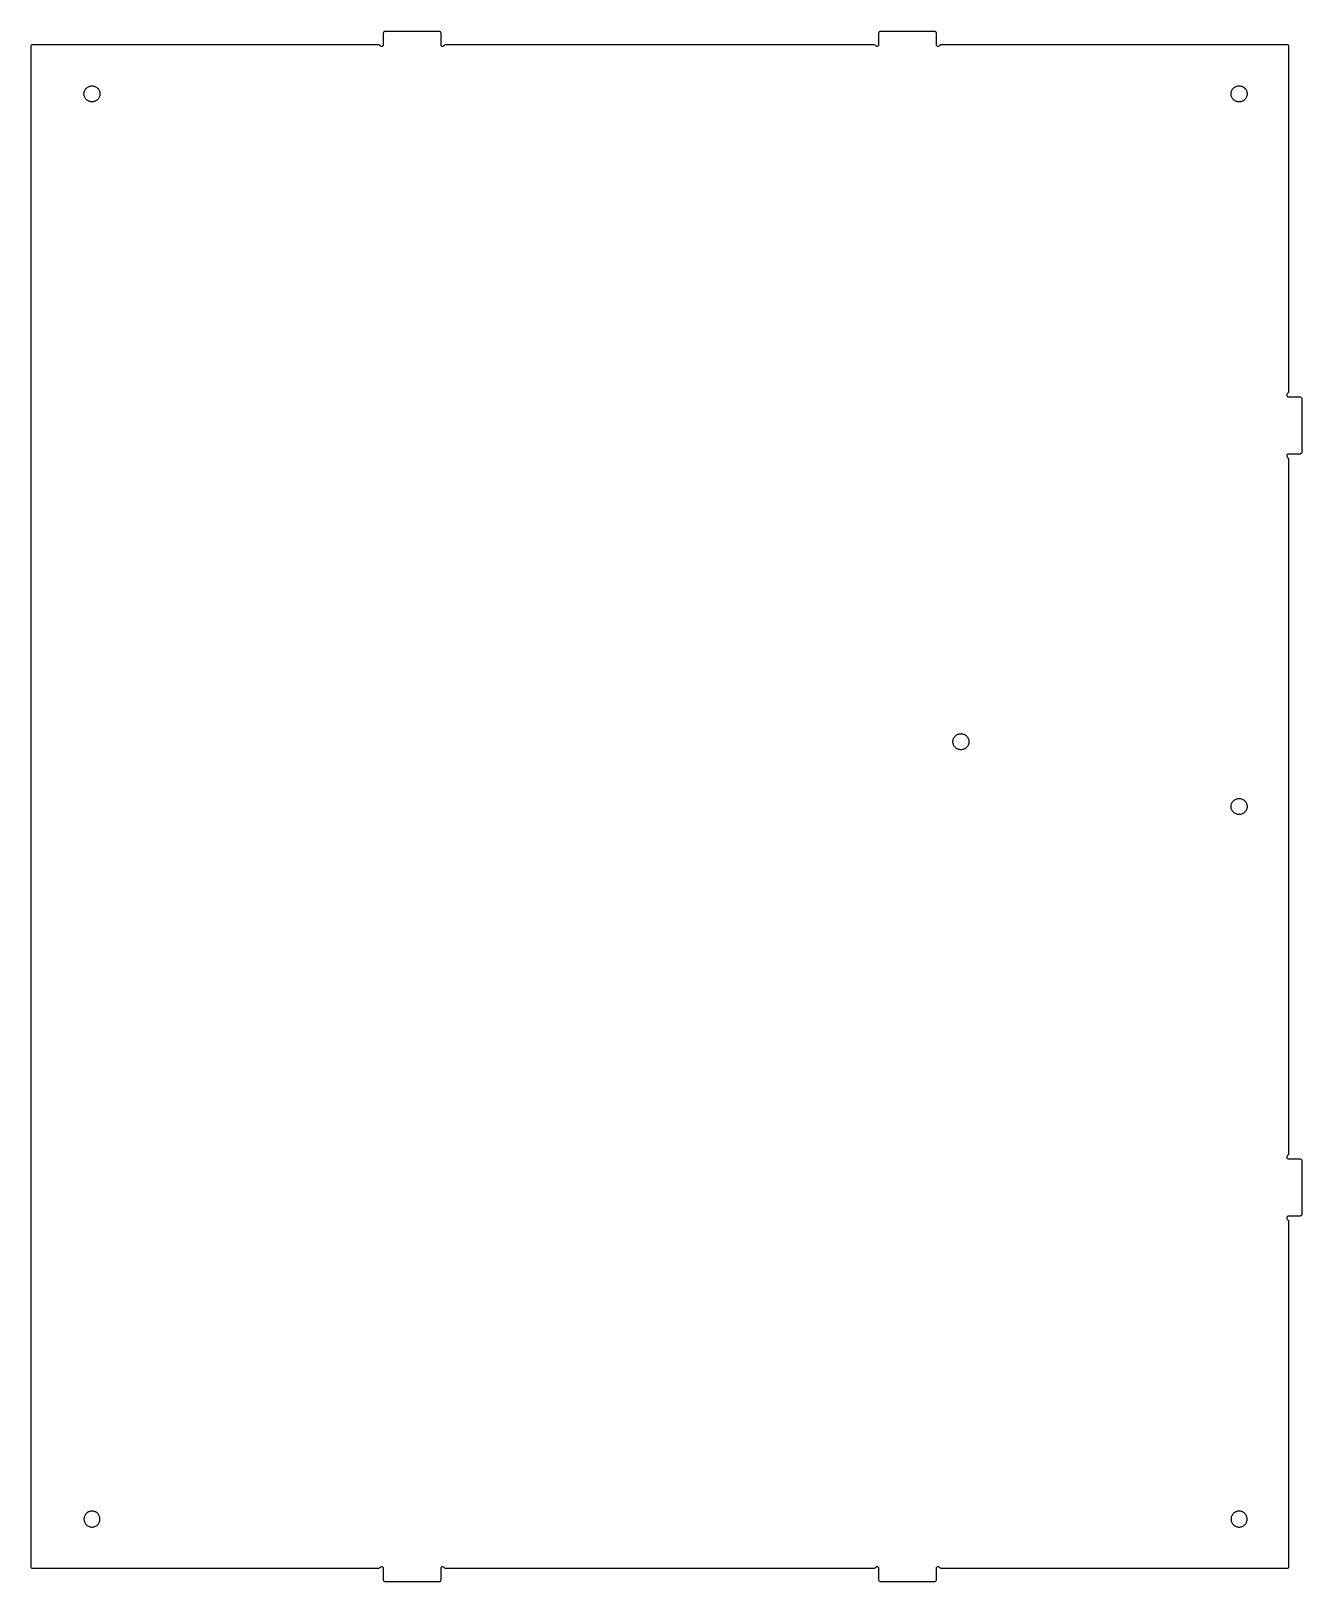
# Model space of a CAD drawing. Header units: millimetres. Extents: x 0 to 333, y -203 to 204.
import ezdxf

# ---------------------------------------------------------------- set-up
doc = ezdxf.new("R2010")
doc.units = ezdxf.units.MM
doc.layers.get('0').update_dxf_attribs({"linetype": 'CONTINUOUS'})

msp = doc.modelspace()

# ---------------------------------------------------------------- linework, layer by layer
for points in [[(238.4, -199.7), (238.27, -199.58), (238.11, -199.51), (237.93, -199.51), (237.76, -199.56), (237.62, -199.67), (237.53, -199.83), (237.5, -200), (237.5, -203), (237.46, -203.19), (237.35, -203.35), (237.19, -203.46), (237, -203.5), (223, -203.5), (222.81, -203.46), (222.65, -203.35), (222.54, -203.19), (222.5, -203), (222.5, -200), (222.47, -199.83), (222.38, -199.67), (222.24, -199.56), (222.07, -199.51), (221.89, -199.51), (221.73, -199.58), (221.6, -199.7), (221.48, -199.83), (221.34, -199.92), (221.17, -199.98), (221, -200), (109, -200), (108.83, -199.98), (108.66, -199.92), (108.52, -199.83), (108.4, -199.7), (108.27, -199.58), (108.11, -199.51), (107.93, -199.51), (107.76, -199.56), (107.62, -199.67), (107.53, -199.83), (107.5, -200), (107.5, -203), (107.46, -203.19), (107.35, -203.35), (107.19, -203.46), (107, -203.5), (93, -203.5), (92.81, -203.46), (92.65, -203.35), (92.54, -203.19), (92.5, -203), (92.5, -200), (92.47, -199.83), (92.38, -199.67), (92.24, -199.56), (92.07, -199.51), (91.89, -199.51), (91.73, -199.58), (91.6, -199.7), (91.48, -199.83), (91.34, -199.92), (91.17, -199.98), (91, -200), (0.5, -200), (0.31, -199.96), (0.15, -199.85), (0.04, -199.69), (0, -199.5), (0, 199.5), (0.04, 199.69), (0.15, 199.85), (0.31, 199.96), (0.5, 200), (91, 200), (91.17, 199.98), (91.34, 199.92), (91.48, 199.83), (91.6, 199.7), (91.73, 199.58), (91.89, 199.51), (92.07, 199.51), (92.24, 199.56), (92.38, 199.67), (92.47, 199.83), (92.5, 200), (92.5, 203), (92.54, 203.19), (92.65, 203.35), (92.81, 203.46), (93, 203.5), (107, 203.5), (107.19, 203.46), (107.35, 203.35), (107.46, 203.19), (107.5, 203), (107.5, 200), (107.53, 199.83), (107.62, 199.67), (107.76, 199.56), (107.93, 199.51), (108.11, 199.51), (108.27, 199.58), (108.4, 199.7), (108.52, 199.83), (108.66, 199.92), (108.83, 199.98), (109, 200), (221, 200), (221.17, 199.98), (221.34, 199.92), (221.48, 199.83), (221.6, 199.7), (221.73, 199.58), (221.89, 199.51), (222.07, 199.51), (222.24, 199.56), (222.38, 199.67), (222.47, 199.83), (222.5, 200), (222.5, 203), (222.54, 203.19), (222.65, 203.35), (222.81, 203.46), (223, 203.5), (237, 203.5), (237.19, 203.46), (237.35, 203.35), (237.46, 203.19), (237.5, 203), (237.5, 200), (237.53, 199.83), (237.62, 199.67), (237.76, 199.56), (237.93, 199.51), (238.11, 199.51), (238.27, 199.58), (238.4, 199.7), (238.52, 199.83), (238.66, 199.92), (238.83, 199.98), (239, 200), (329.5, 200), (329.69, 199.96), (329.85, 199.85), (329.96, 199.69), (330, 199.5), (330, 109), (329.98, 108.83), (329.92, 108.66), (329.83, 108.52), (329.7, 108.4), (329.58, 108.27), (329.51, 108.11), (329.51, 107.93), (329.56, 107.76), (329.67, 107.62), (329.83, 107.53), (330, 107.5), (333, 107.5), (333.19, 107.46), (333.35, 107.35), (333.46, 107.19), (333.5, 107), (333.5, 93), (333.46, 92.81), (333.35, 92.65), (333.19, 92.54), (333, 92.5), (330, 92.5), (329.83, 92.47), (329.67, 92.38), (329.56, 92.24), (329.51, 92.07), (329.51, 91.89), (329.58, 91.73), (329.7, 91.6), (329.83, 91.48), (329.92, 91.34), (329.98, 91.17), (330, 91), (330, -91), (329.98, -91.17), (329.92, -91.34), (329.83, -91.48), (329.7, -91.6), (329.58, -91.73), (329.51, -91.89), (329.51, -92.07), (329.56, -92.24), (329.67, -92.38), (329.83, -92.47), (330, -92.5), (333, -92.5), (333.19, -92.54), (333.35, -92.65), (333.46, -92.81), (333.5, -93), (333.5, -107), (333.46, -107.19), (333.35, -107.35), (333.19, -107.46), (333, -107.5), (330, -107.5), (329.83, -107.53), (329.67, -107.62), (329.56, -107.76), (329.51, -107.93), (329.51, -108.11), (329.58, -108.27), (329.7, -108.4), (329.83, -108.52), (329.92, -108.66), (329.98, -108.83), (330, -109), (330, -199.5), (329.96, -199.69), (329.85, -199.85), (329.69, -199.96), (329.5, -200), (239, -200), (238.83, -199.98), (238.66, -199.92), (238.52, -199.83)], [(14.41, 188.38), (14.55, 188.52), (14.7, 188.65), (14.86, 188.77), (15.04, 188.87), (15.22, 188.95), (15.41, 189.01), (15.6, 189.06), (15.8, 189.09), (16, 189.1), (16.2, 189.09), (16.4, 189.06), (16.59, 189.01), (16.78, 188.95), (16.96, 188.87), (17.14, 188.77), (17.3, 188.65), (17.45, 188.52), (17.59, 188.38), (17.71, 188.22), (17.82, 188.05), (17.91, 187.87), (17.98, 187.69), (18.04, 187.5), (18.08, 187.3), (18.1, 187.1), (18.1, 186.9), (18.08, 186.7), (18.04, 186.5), (17.98, 186.31), (17.91, 186.13), (17.82, 185.95), (17.71, 185.78), (17.59, 185.62), (17.45, 185.48), (17.3, 185.35), (17.14, 185.23), (16.96, 185.13), (16.78, 185.05), (16.59, 184.99), (16.4, 184.94), (16.2, 184.91), (16, 184.9), (15.8, 184.91), (15.6, 184.94), (15.41, 184.99), (15.22, 185.05), (15.04, 185.13), (14.86, 185.23), (14.7, 185.35), (14.55, 185.48), (14.41, 185.62), (14.29, 185.78), (14.18, 185.95), (14.09, 186.13), (14.02, 186.31), (13.96, 186.5), (13.92, 186.7), (13.9, 186.9), (13.9, 187.1), (13.92, 187.3), (13.96, 187.5), (14.02, 187.69), (14.09, 187.87), (14.18, 188.05), (14.29, 188.22)], [(317.2, 184.91), (317, 184.9), (316.8, 184.91), (316.6, 184.94), (316.41, 184.99), (316.22, 185.05), (316.04, 185.13), (315.86, 185.23), (315.7, 185.35), (315.55, 185.48), (315.41, 185.62), (315.29, 185.78), (315.18, 185.95), (315.09, 186.13), (315.02, 186.31), (314.96, 186.5), (314.92, 186.7), (314.9, 186.9), (314.9, 187.1), (314.92, 187.3), (314.96, 187.5), (315.02, 187.69), (315.09, 187.87), (315.18, 188.05), (315.29, 188.22), (315.41, 188.38), (315.55, 188.52), (315.7, 188.65), (315.86, 188.77), (316.04, 188.87), (316.22, 188.95), (316.41, 189.01), (316.6, 189.06), (316.8, 189.09), (317, 189.1), (317.2, 189.09), (317.4, 189.06), (317.59, 189.01), (317.78, 188.95), (317.96, 188.87), (318.14, 188.77), (318.3, 188.65), (318.45, 188.52), (318.59, 188.38), (318.71, 188.22), (318.82, 188.05), (318.91, 187.87), (318.98, 187.69), (319.04, 187.5), (319.08, 187.3), (319.1, 187.1), (319.1, 186.9), (319.08, 186.7), (319.04, 186.5), (318.98, 186.31), (318.91, 186.13), (318.82, 185.95), (318.71, 185.78), (318.59, 185.62), (318.45, 185.48), (318.3, 185.35), (318.14, 185.23), (317.96, 185.13), (317.78, 185.05), (317.59, 184.99), (317.4, 184.94)], [(242.55, 18.52), (242.7, 18.65), (242.86, 18.77), (243.04, 18.87), (243.22, 18.95), (243.41, 19.01), (243.6, 19.06), (243.8, 19.09), (244, 19.1), (244.2, 19.09), (244.4, 19.06), (244.59, 19.01), (244.78, 18.95), (244.96, 18.87), (245.14, 18.77), (245.3, 18.65), (245.45, 18.52), (245.59, 18.38), (245.71, 18.22), (245.82, 18.05), (245.91, 17.87), (245.98, 17.69), (246.04, 17.5), (246.08, 17.3), (246.1, 17.1), (246.1, 16.9), (246.08, 16.7), (246.04, 16.5), (245.98, 16.31), (245.91, 16.13), (245.82, 15.95), (245.71, 15.78), (245.59, 15.62), (245.45, 15.48), (245.3, 15.35), (245.14, 15.23), (244.96, 15.13), (244.78, 15.05), (244.59, 14.99), (244.4, 14.94), (244.2, 14.91), (244, 14.9), (243.8, 14.91), (243.6, 14.94), (243.41, 14.99), (243.22, 15.05), (243.04, 15.13), (242.86, 15.23), (242.7, 15.35), (242.55, 15.48), (242.41, 15.62), (242.29, 15.78), (242.18, 15.95), (242.09, 16.13), (242.02, 16.31), (241.96, 16.5), (241.92, 16.7), (241.9, 16.9), (241.9, 17.1), (241.92, 17.3), (241.96, 17.5), (242.02, 17.69), (242.09, 17.87), (242.18, 18.05), (242.29, 18.22), (242.41, 18.38)], [(316.8, -2.09), (316.6, -2.06), (316.41, -2.01), (316.22, -1.95), (316.04, -1.87), (315.86, -1.77), (315.7, -1.65), (315.55, -1.52), (315.41, -1.38), (315.29, -1.22), (315.18, -1.05), (315.09, -0.87), (315.02, -0.69), (314.96, -0.5), (314.92, -0.3), (314.9, -0.1), (314.9, 0.1), (314.92, 0.3), (314.96, 0.5), (315.02, 0.69), (315.09, 0.87), (315.18, 1.05), (315.29, 1.22), (315.41, 1.38), (315.55, 1.52), (315.7, 1.65), (315.86, 1.77), (316.04, 1.87), (316.22, 1.95), (316.41, 2.01), (316.6, 2.06), (316.8, 2.09), (317, 2.1), (317.2, 2.09), (317.4, 2.06), (317.59, 2.01), (317.78, 1.95), (317.96, 1.87), (318.14, 1.77), (318.3, 1.65), (318.45, 1.52), (318.59, 1.38), (318.71, 1.22), (318.82, 1.05), (318.91, 0.87), (318.98, 0.69), (319.04, 0.5), (319.08, 0.3), (319.1, 0.1), (319.1, -0.1), (319.08, -0.3), (319.04, -0.5), (318.98, -0.69), (318.91, -0.87), (318.82, -1.05), (318.71, -1.22), (318.59, -1.38), (318.45, -1.52), (318.3, -1.65), (318.14, -1.77), (317.96, -1.87), (317.78, -1.95), (317.59, -2.01), (317.4, -2.06), (317.2, -2.09), (317, -2.1)], [(18.04, -186.5), (17.98, -186.31), (17.91, -186.13), (17.82, -185.95), (17.71, -185.78), (17.59, -185.62), (17.45, -185.48), (17.3, -185.35), (17.14, -185.23), (16.96, -185.13), (16.78, -185.05), (16.59, -184.99), (16.4, -184.94), (16.2, -184.91), (16, -184.9), (15.8, -184.91), (15.6, -184.94), (15.41, -184.99), (15.22, -185.05), (15.04, -185.13), (14.86, -185.23), (14.7, -185.35), (14.55, -185.48), (14.41, -185.62), (14.29, -185.78), (14.18, -185.95), (14.09, -186.13), (14.02, -186.31), (13.96, -186.5), (13.92, -186.7), (13.9, -186.9), (13.9, -187.1), (13.92, -187.3), (13.96, -187.5), (14.02, -187.69), (14.09, -187.87), (14.18, -188.05), (14.29, -188.22), (14.41, -188.38), (14.55, -188.52), (14.7, -188.65), (14.86, -188.77), (15.04, -188.87), (15.22, -188.95), (15.41, -189.01), (15.6, -189.06), (15.8, -189.09), (16, -189.1), (16.2, -189.09), (16.4, -189.06), (16.59, -189.01), (16.78, -188.95), (16.96, -188.87), (17.14, -188.77), (17.3, -188.65), (17.45, -188.52), (17.59, -188.38), (17.71, -188.22), (17.82, -188.05), (17.91, -187.87), (17.98, -187.69), (18.04, -187.5), (18.08, -187.3), (18.1, -187.1), (18.1, -186.9), (18.08, -186.7)], [(318.82, -188.05), (318.91, -187.87), (318.98, -187.69), (319.04, -187.5), (319.08, -187.3), (319.1, -187.1), (319.1, -186.9), (319.08, -186.7), (319.04, -186.5), (318.98, -186.31), (318.91, -186.13), (318.82, -185.95), (318.71, -185.78), (318.59, -185.62), (318.45, -185.48), (318.3, -185.35), (318.14, -185.23), (317.96, -185.13), (317.78, -185.05), (317.59, -184.99), (317.4, -184.94), (317.2, -184.91), (317, -184.9), (316.8, -184.91), (316.6, -184.94), (316.41, -184.99), (316.22, -185.05), (316.04, -185.13), (315.86, -185.23), (315.7, -185.35), (315.55, -185.48), (315.41, -185.62), (315.29, -185.78), (315.18, -185.95), (315.09, -186.13), (315.02, -186.31), (314.96, -186.5), (314.92, -186.7), (314.9, -186.9), (314.9, -187.1), (314.92, -187.3), (314.96, -187.5), (315.02, -187.69), (315.09, -187.87), (315.18, -188.05), (315.29, -188.22), (315.41, -188.38), (315.55, -188.52), (315.7, -188.65), (315.86, -188.77), (316.04, -188.87), (316.22, -188.95), (316.41, -189.01), (316.6, -189.06), (316.8, -189.09), (317, -189.1), (317.2, -189.09), (317.4, -189.06), (317.59, -189.01), (317.78, -188.95), (317.96, -188.87), (318.14, -188.77), (318.3, -188.65), (318.45, -188.52), (318.59, -188.38), (318.71, -188.22)]]:
    msp.add_lwpolyline(points, close=True)

doc.saveas('drawing.dxf')
